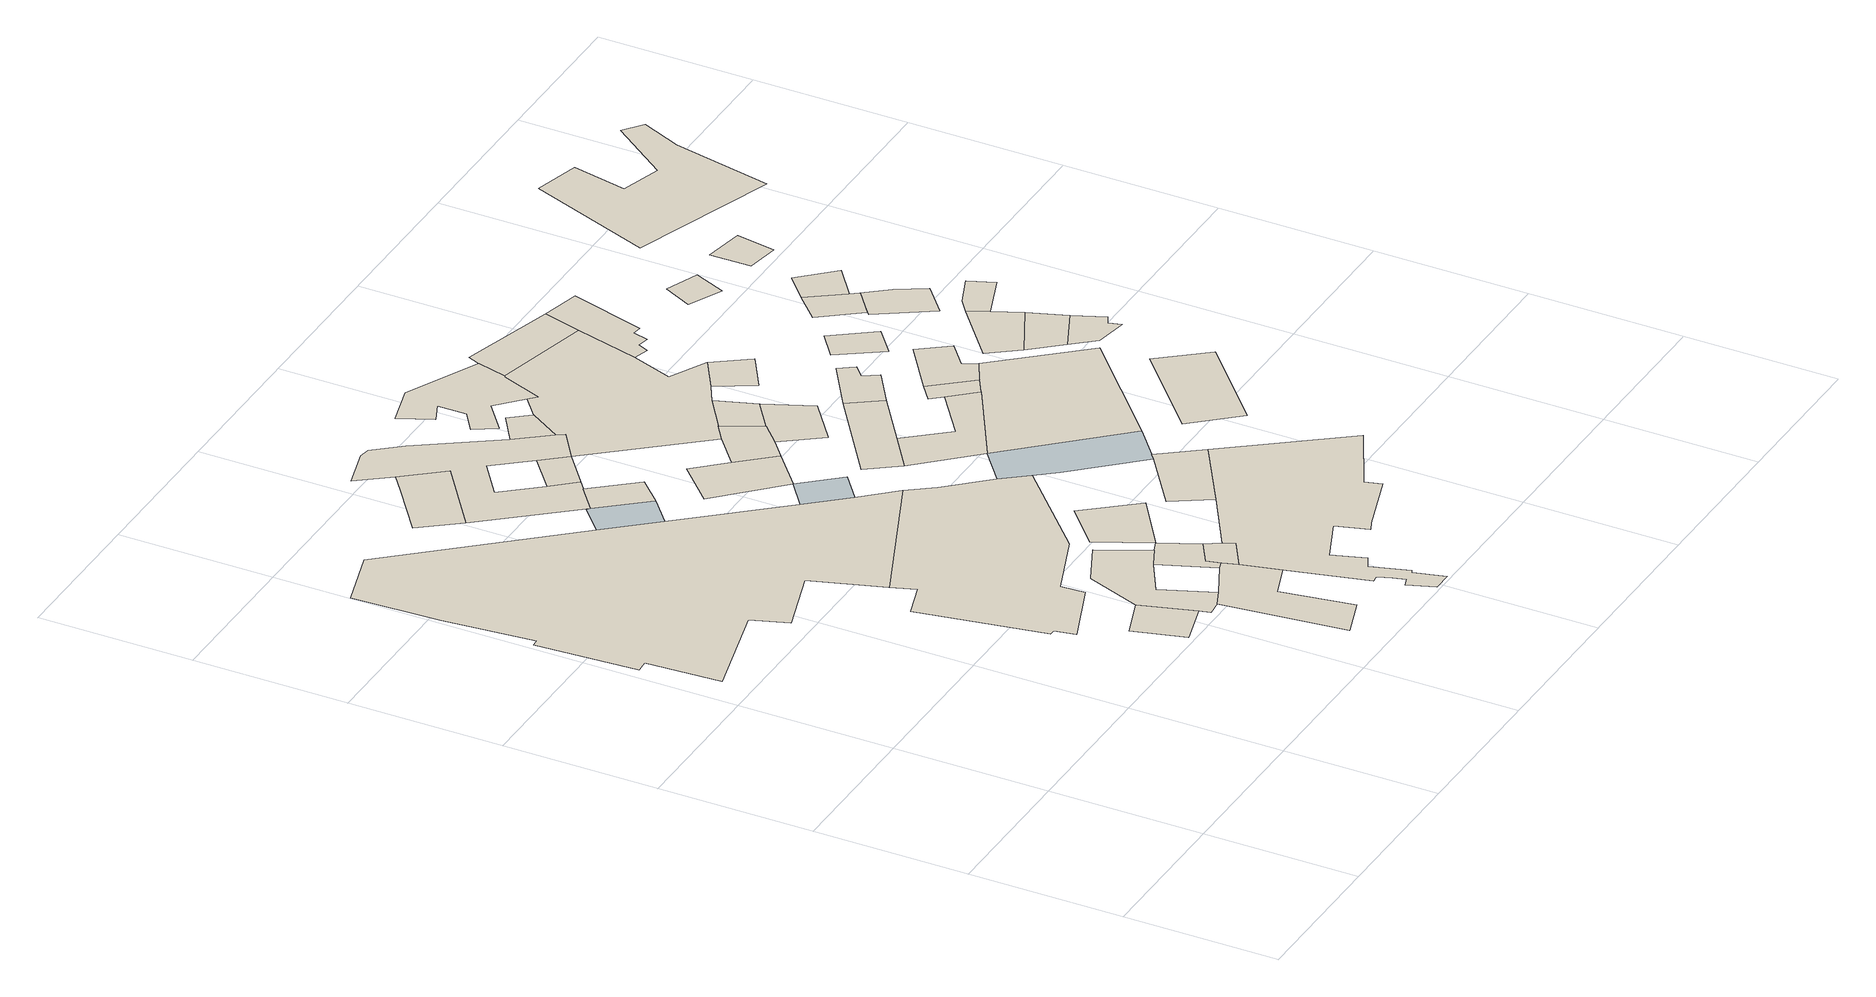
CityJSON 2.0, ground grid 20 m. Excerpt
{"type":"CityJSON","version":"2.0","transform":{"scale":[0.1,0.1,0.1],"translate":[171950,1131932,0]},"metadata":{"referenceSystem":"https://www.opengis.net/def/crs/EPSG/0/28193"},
"CityObjects":{
"building1":{"type":"Building","attributes":{"time":{"estimatedStart":{"year":1841},"estimatedEnd":{"year":1938}},"material":{"value":"dressed stone","sources":[{"name":"Amiran Atlas, sheet 11, map 4.2","type":"Secondary cartographic source"}],"paradata":{"author":"Beatrice Vaienti","date":"29-05-2023","version":0}},"numberOfFloors":{"value":"1","sources":[{"name":"Amiran Atlas, sheet 12, map 4.3","type":"Secondary cartographic source"}],"paradata":{"type":"user","author":"Beatrice Vaienti","date":"29-05-2023","comments":"In the atlas the value is \"1-3\", we have chosen a random value between 1 and 3 assigning a higher probability to 1 and 2 floors, respectively p=[0.35,0.35,0.3] for 1, 2, 3 floors","version":0}},"roof":{"type":{"value":"flat","paradata":{"type":"user","author":"Beatrice Vaienti","date":"29-05-2023","version":0}}},"updatedGeometry":true},"geometry":[{"type":"MultiSurface","lod":"0","boundaries":[[[0,1,2,3]]]}]},
"building2":{"type":"Building","attributes":{"time":{"estimatedStart":{"year":1841},"estimatedEnd":{"year":1938}},"material":{"value":"dressed stone","sources":[{"name":"Amiran Atlas, sheet 11, map 4.2","type":"Secondary cartographic source"}],"paradata":{"author":"Beatrice Vaienti","date":"29-05-2023","version":0}},"numberOfFloors":{"value":"2","sources":[{"name":"Amiran Atlas, sheet 12, map 4.3","type":"Secondary cartographic source"}],"paradata":{"type":"user","author":"Beatrice Vaienti","date":"29-05-2023","comments":"In the atlas the value is \"1-3\", we have chosen a random value between 1 and 3 assigning a higher probability to 1 and 2 floors, respectively p=[0.35,0.35,0.3] for 1, 2, 3 floors","version":0}},"roof":{"type":{"value":"flat","paradata":{"type":"user","author":"Beatrice Vaienti","date":"29-05-2023","version":0}}},"updatedGeometry":true},"geometry":[{"type":"MultiSurface","lod":"0","boundaries":[[[4,5,6,7,8,9,10,11,12,13,14,15,16,17,18,19,20]]]}]},
"building3":{"type":"Building","attributes":{"time":{"estimatedStart":{"year":1841},"estimatedEnd":{"year":1938}},"material":{"value":"dressed stone","sources":[{"name":"Amiran Atlas, sheet 11, map 4.2","type":"Secondary cartographic source"}],"paradata":{"author":"Beatrice Vaienti","date":"29-05-2023","version":0}},"numberOfFloors":{"value":"1","sources":[{"name":"Amiran Atlas, sheet 12, map 4.3","type":"Secondary cartographic source"}],"paradata":{"type":"user","author":"Beatrice Vaienti","date":"29-05-2023","comments":"In the atlas the value is \"1-3\", we have chosen a random value between 1 and 3 assigning a higher probability to 1 and 2 floors, respectively p=[0.35,0.35,0.3] for 1, 2, 3 floors","version":0}},"roof":{"type":{"value":"flat","paradata":{"type":"user","author":"Beatrice Vaienti","date":"29-05-2023","version":0}}},"updatedGeometry":true},"geometry":[{"type":"MultiSurface","lod":"0","boundaries":[[[21,22,23,24,25,26,27,28,29]]]}]},
"building4":{"type":"Building","attributes":{"time":{"estimatedStart":{"year":1865},"estimatedEnd":{"year":1938}},"material":{"value":"dressed stone","sources":[{"name":"Amiran Atlas, sheet 11, map 4.2","type":"Secondary cartographic source"}],"paradata":{"author":"Beatrice Vaienti","date":"29-05-2023","version":0}},"numberOfFloors":{"value":"3","sources":[{"name":"Amiran Atlas, sheet 12, map 4.3","type":"Secondary cartographic source"}],"paradata":{"type":"user","author":"Beatrice Vaienti","date":"29-05-2023","comments":"In the atlas the value is \"1-3\", we have chosen a random value between 1 and 3 assigning a higher probability to 1 and 2 floors, respectively p=[0.35,0.35,0.3] for 1, 2, 3 floors","version":0}},"roof":{"type":{"value":"flat","paradata":{"type":"user","author":"Beatrice Vaienti","date":"29-05-2023","version":0}}},"updatedGeometry":true},"geometry":[{"type":"MultiSurface","lod":"0","boundaries":[[[1,0,30,26,25,31,32,33,34,35]]]}]},
"building5":{"type":"Building","attributes":{"time":{"estimatedStart":{"year":1841},"estimatedEnd":{"year":1938}},"material":{"value":"dressed stone","sources":[{"name":"Amiran Atlas, sheet 11, map 4.2","type":"Secondary cartographic source"}],"paradata":{"author":"Beatrice Vaienti","date":"29-05-2023","version":0}},"numberOfFloors":{"value":"3","sources":[{"name":"Amiran Atlas, sheet 12, map 4.3","type":"Secondary cartographic source"}],"paradata":{"type":"user","author":"Beatrice Vaienti","date":"29-05-2023","comments":"In the atlas the value is \"1-3\", we have chosen a random value between 1 and 3 assigning a higher probability to 1 and 2 floors, respectively p=[0.35,0.35,0.3] for 1, 2, 3 floors","version":0}},"roof":{"type":{"value":"flat","paradata":{"type":"user","author":"Beatrice Vaienti","date":"29-05-2023","version":0}}},"updatedGeometry":true},"geometry":[{"type":"MultiSurface","lod":"0","boundaries":[[[36,37,38,39,40]]]}]},
"object1":{"type":"GenericCityObject","attributes":{"time":{"estimatedStart":{"year":1841},"estimatedEnd":{"year":1938}},"material":{"value":"dressed stone","sources":[{"name":"Amiran Atlas, sheet 11, map 4.2","type":"Secondary cartographic source"}],"paradata":{"author":"Beatrice Vaienti","date":"29-05-2023","version":0}},"numberOfFloors":{"value":"2","sources":[{"name":"Amiran Atlas, sheet 12, map 4.3","type":"Secondary cartographic source"}],"paradata":{"type":"user","author":"Beatrice Vaienti","date":"29-05-2023","comments":"In the atlas the value is \"1-3\", we have chosen a random value between 1 and 3 assigning a higher probability to 1 and 2 floors, respectively p=[0.35,0.35,0.3] for 1, 2, 3 floors","version":0}},"roof":{"type":{"value":"flat","paradata":{"type":"user","author":"Beatrice Vaienti","date":"29-05-2023","version":0}}},"updatedGeometry":true},"geometry":[{"type":"MultiSurface","lod":"0","boundaries":[[[19,18,41,42,43]]]}]},
"building6":{"type":"Building","attributes":{"time":{"estimatedStart":{"year":1841},"estimatedEnd":{"year":1938}},"material":{"value":"dressed stone","sources":[{"name":"Amiran Atlas, sheet 11, map 4.2","type":"Secondary cartographic source"}],"paradata":{"author":"Beatrice Vaienti","date":"29-05-2023","version":0}},"numberOfFloors":{"value":"2","sources":[{"name":"Amiran Atlas, sheet 12, map 4.3","type":"Secondary cartographic source"}],"paradata":{"type":"user","author":"Beatrice Vaienti","date":"29-05-2023","comments":"In the atlas the value is \"1-3\", we have chosen a random value between 1 and 3 assigning a higher probability to 1 and 2 floors, respectively p=[0.35,0.35,0.3] for 1, 2, 3 floors","version":0}},"roof":{"type":{"paradata":{"type":"user","date":"05-06-2023","comments":"Random Forest Classifier","version":0}}},"updatedGeometry":true},"geometry":[{"type":"MultiSurface","lod":"0","boundaries":[[[44,45,46,47,48,49,50,51,52,53,15,14,54]]]}]},
"building7":{"type":"Building","attributes":{"time":{"estimatedStart":{"year":1865},"estimatedEnd":{"year":1938}},"material":{"value":"dressed stone","sources":[{"name":"Amiran Atlas, sheet 11, map 4.2","type":"Secondary cartographic source"}],"paradata":{"author":"Beatrice Vaienti","date":"29-05-2023","version":0}},"numberOfFloors":{"value":"3","sources":[{"name":"Amiran Atlas, sheet 12, map 4.3","type":"Secondary cartographic source"}],"paradata":{"type":"user","author":"Beatrice Vaienti","date":"29-05-2023","comments":"In the atlas the value is \"1-3\", we have chosen a random value between 1 and 3 assigning a higher probability to 1 and 2 floors, respectively p=[0.35,0.35,0.3] for 1, 2, 3 floors","version":0}},"roof":{"type":{"value":"flat","paradata":{"type":"user","author":"Beatrice Vaienti","date":"29-05-2023","version":0}}},"updatedGeometry":true},"geometry":[{"type":"MultiSurface","lod":"0","boundaries":[[[33,32,24,23,55,56,57]]]}]},
"building8":{"type":"Building","attributes":{"time":{"estimatedStart":{"year":1841},"estimatedEnd":{"year":1938}},"material":{"value":"dressed stone","sources":[{"name":"Amiran Atlas, sheet 11, map 4.2","type":"Secondary cartographic source"}],"paradata":{"author":"Beatrice Vaienti","date":"29-05-2023","version":0}},"numberOfFloors":{"value":"1","sources":[{"name":"Amiran Atlas, sheet 12, map 4.3","type":"Secondary cartographic source"}],"paradata":{"type":"user","author":"Beatrice Vaienti","date":"29-05-2023","comments":"In the atlas the value is \"1-3\", we have chosen a random value between 1 and 3 assigning a higher probability to 1 and 2 floors, respectively p=[0.35,0.35,0.3] for 1, 2, 3 floors","version":0}},"roof":{"type":{"value":"flat","paradata":{"type":"user","author":"Beatrice Vaienti","date":"29-05-2023","version":0}}},"updatedGeometry":true},"geometry":[{"type":"MultiSurface","lod":"0","boundaries":[[[58,59,42,41]]]}]},
"building9":{"type":"Building","attributes":{"time":{"estimatedStart":{"year":1865},"estimatedEnd":{"year":1938}},"material":{"value":"dressed stone","sources":[{"name":"Amiran Atlas, sheet 11, map 4.2","type":"Secondary cartographic source"}],"paradata":{"author":"Beatrice Vaienti","date":"29-05-2023","version":0}},"numberOfFloors":{"value":"1","sources":[{"name":"Amiran Atlas, sheet 12, map 4.3","type":"Secondary cartographic source"}],"paradata":{"type":"user","author":"Beatrice Vaienti","date":"29-05-2023","comments":"In the atlas the value is \"1-3\", we have chosen a random value between 1 and 3 assigning a higher probability to 1 and 2 floors, respectively p=[0.35,0.35,0.3] for 1, 2, 3 floors","version":0}},"roof":{"type":{"value":"flat","paradata":{"type":"user","author":"Beatrice Vaienti","date":"29-05-2023","version":0}}},"updatedGeometry":true},"geometry":[{"type":"MultiSurface","lod":"0","boundaries":[[[55,23,22,60,61,56]]]}]},
"building10":{"type":"Building","attributes":{"time":{"estimatedStart":{"year":1841},"estimatedEnd":{"year":1938}},"material":{"value":"dressed stone","sources":[{"name":"Amiran Atlas, sheet 11, map 4.2","type":"Secondary cartographic source"}],"paradata":{"author":"Beatrice Vaienti","date":"29-05-2023","version":0}},"numberOfFloors":{"value":"1","sources":[{"name":"Amiran Atlas, sheet 12, map 4.3","type":"Secondary cartographic source"}],"paradata":{"type":"user","author":"Beatrice Vaienti","date":"29-05-2023","comments":"In the atlas the value is \"1-3\", we have chosen a random value between 1 and 3 assigning a higher probability to 1 and 2 floors, respectively p=[0.35,0.35,0.3] for 1, 2, 3 floors","version":0}},"roof":{"type":{"value":"flat","paradata":{"type":"user","author":"Beatrice Vaienti","date":"29-05-2023","version":0}}},"updatedGeometry":true},"geometry":[{"type":"MultiSurface","lod":"0","boundaries":[[[62,63,64,65,66,67,68,69,70,37,36,40,42,71,72,73,74]]]}]},
"building11":{"type":"Building","attributes":{"time":{"estimatedStart":{"year":1841},"estimatedEnd":{"year":1938}},"material":{"value":"dressed stone","sources":[{"name":"Amiran Atlas, sheet 11, map 4.2","type":"Secondary cartographic source"}],"paradata":{"author":"Beatrice Vaienti","date":"29-05-2023","version":0}},"numberOfFloors":{"value":"1","sources":[{"name":"Amiran Atlas, sheet 12, map 4.3","type":"Secondary cartographic source"}],"paradata":{"type":"user","author":"Beatrice Vaienti","date":"29-05-2023","comments":"In the atlas the value is \"1-3\", we have chosen a random value between 1 and 3 assigning a higher probability to 1 and 2 floors, respectively p=[0.35,0.35,0.3] for 1, 2, 3 floors","version":0}},"roof":{"type":{"value":"flat","paradata":{"type":"user","author":"Beatrice Vaienti","date":"29-05-2023","version":0}}},"updatedGeometry":true},"geometry":[{"type":"MultiSurface","lod":"0","boundaries":[[[72,71,63,62]]]}]},
"building12":{"type":"Building","attributes":{"time":{"estimatedStart":{"year":1865},"estimatedEnd":{"year":1938}},"material":{"value":"dressed stone","sources":[{"name":"Amiran Atlas, sheet 11, map 4.2","type":"Secondary cartographic source"}],"paradata":{"author":"Beatrice Vaienti","date":"29-05-2023","version":0}},"numberOfFloors":{"value":"3","sources":[{"name":"Amiran Atlas, sheet 12, map 4.3","type":"Secondary cartographic source"}],"paradata":{"type":"user","author":"Beatrice Vaienti","date":"29-05-2023","comments":"In the atlas the value is \"1-3\", we have chosen a random value between 1 and 3 assigning a higher probability to 1 and 2 floors, respectively p=[0.35,0.35,0.3] for 1, 2, 3 floors","version":0}},"roof":{"type":{"value":"domed","paradata":{"type":"user","author":"Beatrice Vaienti","date":"29-05-2023","version":0}}},"updatedGeometry":true},"geometry":[{"type":"MultiSurface","lod":"0","boundaries":[[[75,57,76,77]]]}]},
"object2":{"type":"GenericCityObject","attributes":{"time":{"estimatedStart":{"year":1841},"estimatedEnd":{"year":1938}},"material":{"value":"dressed stone","sources":[{"name":"Amiran Atlas, sheet 11, map 4.2","type":"Secondary cartographic source"}],"paradata":{"author":"Beatrice Vaienti","date":"29-05-2023","version":0}},"numberOfFloors":{"value":"2","sources":[{"name":"Amiran Atlas, sheet 12, map 4.3","type":"Secondary cartographic source"}],"paradata":{"type":"user","author":"Beatrice Vaienti","date":"29-05-2023","comments":"In the atlas the value is \"1-3\", we have chosen a random value between 1 and 3 assigning a higher probability to 1 and 2 floors, respectively p=[0.35,0.35,0.3] for 1, 2, 3 floors","version":0}},"roof":{"type":{"value":"hip","paradata":{"type":"user","author":"Beatrice Vaienti","date":"29-05-2023","comments":"In the Atlas the value is reported is 'gabled (tiles)', however it is not clear whether it refers to a hip or a gable roof. Therefore we assigned a random value between the two.","version":0}}},"updatedGeometry":true},"geometry":[{"type":"MultiSurface","lod":"0","boundaries":[[[16,78,79,17]]]}]},
"building13":{"type":"Building","attributes":{"time":{"estimatedStart":{"year":1841},"estimatedEnd":{"year":1938}},"material":{"value":"dressed stone","sources":[{"name":"Amiran Atlas, sheet 11, map 4.2","type":"Secondary cartographic source"}],"paradata":{"author":"Beatrice Vaienti","date":"29-05-2023","version":0}},"numberOfFloors":{"value":"1","sources":[{"name":"Amiran Atlas, sheet 12, map 4.3","type":"Secondary cartographic source"}],"paradata":{"type":"user","author":"Beatrice Vaienti","date":"29-05-2023","comments":"In the atlas the value is \"1-3\", we have chosen a random value between 1 and 3 assigning a higher probability to 1 and 2 floors, respectively p=[0.35,0.35,0.3] for 1, 2, 3 floors","version":0}},"roof":{"type":{"value":"flat","paradata":{"type":"user","author":"Beatrice Vaienti","date":"29-05-2023","version":0}}},"updatedGeometry":true},"geometry":[{"type":"MultiSurface","lod":"0","boundaries":[[[80,81,82,83,79]]]}]},
"building14":{"type":"Building","attributes":{"time":{"estimatedStart":{"year":1841},"estimatedEnd":{"year":1938}},"material":{"value":"dressed stone","sources":[{"name":"Amiran Atlas, sheet 11, map 4.2","type":"Secondary cartographic source"}],"paradata":{"author":"Beatrice Vaienti","date":"29-05-2023","version":0}},"numberOfFloors":{"value":"1","sources":[{"name":"Amiran Atlas, sheet 12, map 4.3","type":"Secondary cartographic source"}],"paradata":{"type":"user","author":"Beatrice Vaienti","date":"29-05-2023","comments":"In the atlas the value is \"1-3\", we have chosen a random value between 1 and 3 assigning a higher probability to 1 and 2 floors, respectively p=[0.35,0.35,0.3] for 1, 2, 3 floors","version":0}},"roof":{"type":{"value":"flat","paradata":{"type":"user","author":"Beatrice Vaienti","date":"29-05-2023","version":0}}},"updatedGeometry":true},"geometry":[{"type":"MultiSurface","lod":"0","boundaries":[[[66,65,84,85]]]}]},
"building15":{"type":"Building","attributes":{"time":{"estimatedStart":{"year":1865},"estimatedEnd":{"year":1938}},"material":{"value":"dressed stone","sources":[{"name":"Amiran Atlas, sheet 11, map 4.2","type":"Secondary cartographic source"}],"paradata":{"author":"Beatrice Vaienti","date":"29-05-2023","version":0}},"numberOfFloors":{"value":"2","sources":[{"name":"Amiran Atlas, sheet 12, map 4.3","type":"Secondary cartographic source"}],"paradata":{"type":"user","author":"Beatrice Vaienti","date":"29-05-2023","comments":"In the atlas the value is \"1-3\", we have chosen a random value between 1 and 3 assigning a higher probability to 1 and 2 floors, respectively p=[0.35,0.35,0.3] for 1, 2, 3 floors","version":0}},"roof":{"type":{"value":"domed","paradata":{"type":"user","author":"Beatrice Vaienti","date":"29-05-2023","version":0}}},"updatedGeometry":true},"geometry":[{"type":"MultiSurface","lod":"0","boundaries":[[[86,87,88,89,90,91,92,93,94,95,96,97,98,99,61,60,22,21,100,101,102,103,104,105]]]}]},
"building16":{"type":"Building","attributes":{"time":{"estimatedStart":{"year":1841},"estimatedEnd":{"year":1938}},"material":{"value":"dressed stone","sources":[{"name":"Amiran Atlas, sheet 11, map 4.2","type":"Secondary cartographic source"}],"paradata":{"author":"Beatrice Vaienti","date":"29-05-2023","version":0}},"numberOfFloors":{"value":"2","sources":[{"name":"Amiran Atlas, sheet 12, map 4.3","type":"Secondary cartographic source"}],"paradata":{"type":"user","author":"Beatrice Vaienti","date":"29-05-2023","comments":"In the atlas the value is \"1-3\", we have chosen a random value between 1 and 3 assigning a higher probability to 1 and 2 floors, respectively p=[0.35,0.35,0.3] for 1, 2, 3 floors","version":0}},"roof":{"type":{"value":"domed","paradata":{"type":"user","author":"Beatrice Vaienti","date":"29-05-2023","version":0}}},"updatedGeometry":true},"geometry":[{"type":"MultiSurface","lod":"0","boundaries":[[[106,107,81,80,108,109]]]}]},
"building17":{"type":"Building","attributes":{"time":{"estimatedStart":{"year":1865},"estimatedEnd":{"year":1938}},"material":{"value":"dressed stone","sources":[{"name":"Amiran Atlas, sheet 11, map 4.2","type":"Secondary cartographic source"}],"paradata":{"author":"Beatrice Vaienti","date":"29-05-2023","version":0}},"numberOfFloors":{"value":"1","sources":[{"name":"Amiran Atlas, sheet 12, map 4.3","type":"Secondary cartographic source"}],"paradata":{"type":"user","author":"Beatrice Vaienti","date":"29-05-2023","comments":"In the atlas the value is \"1-3\", we have chosen a random value between 1 and 3 assigning a higher probability to 1 and 2 floors, respectively p=[0.35,0.35,0.3] for 1, 2, 3 floors","version":0}},"roof":{"type":{"value":"domed","paradata":{"type":"user","author":"Beatrice Vaienti","date":"29-05-2023","version":0}}},"updatedGeometry":true},"geometry":[{"type":"MultiSurface","lod":"0","boundaries":[[[99,98,110,111,112]]]}]},
"building18":{"type":"Building","attributes":{"time":{"estimatedStart":{"year":1841},"estimatedEnd":{"year":1938}},"material":{"value":"dressed stone","sources":[{"name":"Amiran Atlas, sheet 11, map 4.2","type":"Secondary cartographic source"}],"paradata":{"author":"Beatrice Vaienti","date":"29-05-2023","version":0}},"numberOfFloors":{"value":"2","sources":[{"name":"Amiran Atlas, sheet 12, map 4.3","type":"Secondary cartographic source"}],"paradata":{"type":"user","author":"Beatrice Vaienti","date":"29-05-2023","comments":"In the atlas the value is \"1-3\", we have chosen a random value between 1 and 3 assigning a higher probability to 1 and 2 floors, respectively p=[0.35,0.35,0.3] for 1, 2, 3 floors","version":0}},"roof":{"type":{"value":"flat","paradata":{"type":"user","author":"Beatrice Vaienti","date":"29-05-2023","version":0}}},"updatedGeometry":true},"geometry":[{"type":"MultiSurface","lod":"0","boundaries":[[[113,114,115,116,117,118,119,120,121,122,123,124,125]]]}]},
"object3":{"type":"GenericCityObject","attributes":{"time":{"estimatedStart":{"year":1865},"estimatedEnd":{"year":1938}},"material":{"value":"dressed stone","sources":[{"name":"Amiran Atlas, sheet 11, map 4.2","type":"Secondary cartographic source"}],"paradata":{"author":"Beatrice Vaienti","date":"29-05-2023","version":0}},"numberOfFloors":{"value":"3","sources":[{"name":"Amiran Atlas, sheet 12, map 4.3","type":"Secondary cartographic source"}],"paradata":{"type":"user","author":"Beatrice Vaienti","date":"29-05-2023","comments":"In the atlas the value is \"1-3\", we have chosen a random value between 1 and 3 assigning a higher probability to 1 and 2 floors, respectively p=[0.35,0.35,0.3] for 1, 2, 3 floors","version":0}},"roof":{"type":{"value":"gable","paradata":{"type":"user","author":"Beatrice Vaienti","date":"29-05-2023","comments":"In the Atlas the value is reported is 'gabled (tiles)', however it is not clear whether it refers to a hip or a gable roof. Therefore we assigned a random value between the two.","version":0}}},"updatedGeometry":true},"geometry":[{"type":"MultiSurface","lod":"0","boundaries":[[[111,110,126,127,52,51,128]]]}]},
"building19":{"type":"Building","attributes":{"time":{"estimatedStart":{"year":1841},"estimatedEnd":{"year":1938}},"material":{"value":"dressed stone","sources":[{"name":"Amiran Atlas, sheet 11, map 4.2","type":"Secondary cartographic source"}],"paradata":{"author":"Beatrice Vaienti","date":"29-05-2023","version":0}},"numberOfFloors":{"value":"1","sources":[{"name":"Amiran Atlas, sheet 12, map 4.3","type":"Secondary cartographic source"}],"paradata":{"type":"user","author":"Beatrice Vaienti","date":"29-05-2023","comments":"In the atlas the value is \"1-3\", we have chosen a random value between 1 and 3 assigning a higher probability to 1 and 2 floors, respectively p=[0.35,0.35,0.3] for 1, 2, 3 floors","version":0}},"roof":{"type":{"value":"flat","paradata":{"type":"user","author":"Beatrice Vaienti","date":"29-05-2023","version":0}}},"updatedGeometry":true},"geometry":[{"type":"MultiSurface","lod":"0","boundaries":[[[129,130,131,132,133]]]}]},
"building20":{"type":"Building","attributes":{"time":{"estimatedStart":{"year":1841},"estimatedEnd":{"year":1938}},"material":{"value":"dressed stone","sources":[{"name":"Amiran Atlas, sheet 11, map 4.2","type":"Secondary cartographic source"}],"paradata":{"author":"Beatrice Vaienti","date":"29-05-2023","version":0}},"numberOfFloors":{"value":"2","sources":[{"name":"Amiran Atlas, sheet 12, map 4.3","type":"Secondary cartographic source"}],"paradata":{"type":"user","author":"Beatrice Vaienti","date":"29-05-2023","comments":"In the atlas the value is \"1-3\", we have chosen a random value between 1 and 3 assigning a higher probability to 1 and 2 floors, respectively p=[0.35,0.35,0.3] for 1, 2, 3 floors","version":0}},"roof":{"type":{"value":"domed","paradata":{"type":"user","author":"Beatrice Vaienti","date":"29-05-2023","version":0}}},"updatedGeometry":true},"geometry":[{"type":"MultiSurface","lod":"0","boundaries":[[[134,135,109,108,136]]]}]},
"building21":{"type":"Building","attributes":{"time":{"estimatedStart":{"year":1841},"estimatedEnd":{"year":1938}},"material":{"value":"dressed stone","sources":[{"name":"Amiran Atlas, sheet 11, map 4.2","type":"Secondary cartographic source"}],"paradata":{"author":"Beatrice Vaienti","date":"29-05-2023","version":0}},"numberOfFloors":{"value":"1","sources":[{"name":"Amiran Atlas, sheet 12, map 4.3","type":"Secondary cartographic source"}],"paradata":{"type":"user","author":"Beatrice Vaienti","date":"29-05-2023","comments":"In the atlas the value is \"1-3\", we have chosen a random value between 1 and 3 assigning a higher probability to 1 and 2 floors, respectively p=[0.35,0.35,0.3] for 1, 2, 3 floors","version":0}},"roof":{"type":{"value":"flat","paradata":{"type":"user","author":"Beatrice Vaienti","date":"29-05-2023","version":0}}},"updatedGeometry":true},"geometry":[{"type":"MultiSurface","lod":"0","boundaries":[[[116,115,84,65,64,63,107,137,138,139,140,141,142,118,117]]]}]},
"building22":{"type":"Building","attributes":{"time":{"estimatedStart":{"year":1841},"estimatedEnd":{"year":1938}},"material":{"value":"dressed stone","sources":[{"name":"Amiran Atlas, sheet 11, map 4.2","type":"Secondary cartographic source"}],"paradata":{"author":"Beatrice Vaienti","date":"29-05-2023","version":0}},"numberOfFloors":{"value":"1","sources":[{"name":"Amiran Atlas, sheet 12, map 4.3","type":"Secondary cartographic source"}],"paradata":{"type":"user","author":"Beatrice Vaienti","date":"29-05-2023","comments":"In the atlas the value is \"1-3\", we have chosen a random value between 1 and 3 assigning a higher probability to 1 and 2 floors, respectively p=[0.35,0.35,0.3] for 1, 2, 3 floors","version":0}},"roof":{"type":{"value":"domed","paradata":{"type":"user","author":"Beatrice Vaienti","date":"29-05-2023","version":0}}},"updatedGeometry":true},"geometry":[{"type":"MultiSurface","lod":"0","boundaries":[[[137,106,109,135]]]}]},
"building23":{"type":"Building","attributes":{"time":{"estimatedStart":{"year":1841},"estimatedEnd":{"year":1938}},"material":{"value":"dressed stone","sources":[{"name":"Amiran Atlas, sheet 11, map 4.2","type":"Secondary cartographic source"}],"paradata":{"author":"Beatrice Vaienti","date":"29-05-2023","version":0}},"numberOfFloors":{"value":"3","sources":[{"name":"Amiran Atlas, sheet 12, map 4.3","type":"Secondary cartographic source"}],"paradata":{"type":"user","author":"Beatrice Vaienti","date":"29-05-2023","comments":"In the atlas the value is \"1-3\", we have chosen a random value between 1 and 3 assigning a higher probability to 1 and 2 floors, respectively p=[0.35,0.35,0.3] for 1, 2, 3 floors","version":0}},"roof":{"type":{"value":"flat","paradata":{"type":"user","author":"Beatrice Vaienti","date":"29-05-2023","version":0}}},"updatedGeometry":true},"geometry":[{"type":"MultiSurface","lod":"0","boundaries":[[[143,129,133,127,144,145]]]}]},
"building24":{"type":"Building","attributes":{"time":{"estimatedStart":{"year":1841},"estimatedEnd":{"year":1938}},"material":{"value":"dressed stone","sources":[{"name":"Amiran Atlas, sheet 11, map 4.2","type":"Secondary cartographic source"}],"paradata":{"author":"Beatrice Vaienti","date":"29-05-2023","version":0}},"numberOfFloors":{"value":"2","sources":[{"name":"Amiran Atlas, sheet 12, map 4.3","type":"Secondary cartographic source"}],"paradata":{"type":"user","author":"Beatrice Vaienti","date":"29-05-2023","comments":"In the atlas the value is \"1-3\", we have chosen a random value between 1 and 3 assigning a higher probability to 1 and 2 floors, respectively p=[0.35,0.35,0.3] for 1, 2, 3 floors","version":0}},"roof":{"type":{"value":"flat","paradata":{"type":"user","author":"Beatrice Vaienti","date":"29-05-2023","version":0}}},"updatedGeometry":true},"geometry":[{"type":"MultiSurface","lod":"0","boundaries":[[[131,130,146,147,148,149]]]}]},
"building25":{"type":"Building","attributes":{"time":{"estimatedStart":{"year":1841},"estimatedEnd":{"year":1938}},"material":{"value":"dressed stone","sources":[{"name":"Amiran Atlas, sheet 11, map 4.2","type":"Secondary cartographic source"}],"paradata":{"author":"Beatrice Vaienti","date":"29-05-2023","version":0}},"numberOfFloors":{"value":"2","sources":[{"name":"Amiran Atlas, sheet 12, map 4.3","type":"Secondary cartographic source"}],"paradata":{"type":"user","author":"Beatrice Vaienti","date":"29-05-2023","comments":"In the atlas the value is \"1-3\", we have chosen a random value between 1 and 3 assigning a higher probability to 1 and 2 floors, respectively p=[0.35,0.35,0.3] for 1, 2, 3 floors","version":0}},"roof":{"type":{"value":"flat","paradata":{"type":"user","author":"Beatrice Vaienti","date":"29-05-2023","version":0}}},"updatedGeometry":true},"geometry":[{"type":"MultiSurface","lod":"0","boundaries":[[[150,139,138,151]]]}]},
"building26":{"type":"Building","attributes":{"time":{"estimatedStart":{"year":1865},"estimatedEnd":{"year":1938}},"material":{"value":"dressed stone","sources":[{"name":"Amiran Atlas, sheet 11, map 4.2","type":"Secondary cartographic source"}],"paradata":{"author":"Beatrice Vaienti","date":"29-05-2023","version":0}},"numberOfFloors":{"value":"1","sources":[{"name":"Amiran Atlas, sheet 12, map 4.3","type":"Secondary cartographic source"}],"paradata":{"type":"user","author":"Beatrice Vaienti","date":"29-05-2023","comments":"In the atlas the value is \"1-3\", we have chosen a random value between 1 and 3 assigning a higher probability to 1 and 2 floors, respectively p=[0.35,0.35,0.3] for 1, 2, 3 floors","version":0}},"roof":{"type":{"value":"domed","paradata":{"type":"user","author":"Beatrice Vaienti","date":"29-05-2023","version":0}}},"updatedGeometry":true},"geometry":[{"type":"MultiSurface","lod":"0","boundaries":[[[126,152,153,154,144,127]]]}]},
"building27":{"type":"Building","attributes":{"time":{"estimatedStart":{"year":1841},"estimatedEnd":{"year":1938}},"material":{"value":"dressed stone","sources":[{"name":"Amiran Atlas, sheet 11, map 4.2","type":"Secondary cartographic source"}],"paradata":{"author":"Beatrice Vaienti","date":"29-05-2023","version":0}},"numberOfFloors":{"value":"3","sources":[{"name":"Amiran Atlas, sheet 12, map 4.3","type":"Secondary cartographic source"}],"paradata":{"type":"user","author":"Beatrice Vaienti","date":"29-05-2023","comments":"In the atlas the value is \"1-3\", we have chosen a random value between 1 and 3 assigning a higher probability to 1 and 2 floors, respectively p=[0.35,0.35,0.3] for 1, 2, 3 floors","version":0}},"roof":{"type":{"value":"flat","paradata":{"type":"user","author":"Beatrice Vaienti","date":"29-05-2023","version":0}}},"updatedGeometry":true},"geometry":[{"type":"MultiSurface","lod":"0","boundaries":[[[145,144,154,155,156]]]}]},
"building28":{"type":"Building","attributes":{"time":{"estimatedStart":{"year":1841},"estimatedEnd":{"year":1938}},"material":{"value":"dressed stone","sources":[{"name":"Amiran Atlas, sheet 11, map 4.2","type":"Secondary cartographic source"}],"paradata":{"author":"Beatrice Vaienti","date":"29-05-2023","version":0}},"numberOfFloors":{"value":"1","sources":[{"name":"Amiran Atlas, sheet 12, map 4.3","type":"Secondary cartographic source"}],"paradata":{"type":"user","author":"Beatrice Vaienti","date":"29-05-2023","comments":"In the atlas the value is \"1-3\", we have chosen a random value between 1 and 3 assigning a higher probability to 1 and 2 floors, respectively p=[0.35,0.35,0.3] for 1, 2, 3 floors","version":0}},"roof":{"type":{"value":"flat","paradata":{"type":"user","author":"Beatrice Vaienti","date":"29-05-2023","version":0}}},"updatedGeometry":true},"geometry":[{"type":"MultiSurface","lod":"0","boundaries":[[[142,157,158,119,118]]]}]},
"building29":{"type":"Building","attributes":{"time":{"estimatedStart":{"year":1841},"estimatedEnd":{"year":1938}},"material":{"value":"dressed stone","sources":[{"name":"Amiran Atlas, sheet 11, map 4.2","type":"Secondary cartographic source"}],"paradata":{"author":"Beatrice Vaienti","date":"29-05-2023","version":0}},"numberOfFloors":{"value":"1","sources":[{"name":"Amiran Atlas, sheet 12, map 4.3","type":"Secondary cartographic source"}],"paradata":{"type":"user","author":"Beatrice Vaienti","date":"29-05-2023","comments":"In the atlas the value is \"1-3\", we have chosen a random value between 1 and 3 assigning a higher probability to 1 and 2 floors, respectively p=[0.35,0.35,0.3] for 1, 2, 3 floors","version":0}},"roof":{"type":{"value":"flat","paradata":{"type":"user","author":"Beatrice Vaienti","date":"29-05-2023","version":0}}},"updatedGeometry":true},"geometry":[{"type":"MultiSurface","lod":"0","boundaries":[[[159,160,161,155,154,153]]]}]},
"building30":{"type":"Building","attributes":{"time":{"estimatedStart":{"year":1865},"estimatedEnd":{"year":1938}},"material":{"value":"dressed stone","sources":[{"name":"Amiran Atlas, sheet 11, map 4.2","type":"Secondary cartographic source"}],"paradata":{"author":"Beatrice Vaienti","date":"29-05-2023","version":0}},"numberOfFloors":{"value":"1","sources":[{"name":"Amiran Atlas, sheet 12, map 4.3","type":"Secondary cartographic source"}],"paradata":{"type":"user","author":"Beatrice Vaienti","date":"29-05-2023","comments":"In the atlas the value is \"1-3\", we have chosen a random value between 1 and 3 assigning a higher probability to 1 and 2 floors, respectively p=[0.35,0.35,0.3] for 1, 2, 3 floors","version":0}},"roof":{"type":{"value":"hip","paradata":{"type":"user","author":"Beatrice Vaienti","date":"29-05-2023","comments":"In the Atlas the value is reported is 'gabled (tiles)', however it is not clear whether it refers to a hip or a gable roof. Therefore we assigned a random value between the two.","version":0}}},"updatedGeometry":true},"geometry":[{"type":"MultiSurface","lod":"0","boundaries":[[[162,163,164,165]]]}]},
"building31":{"type":"Building","attributes":{"time":{"estimatedStart":{"year":1841},"estimatedEnd":{"year":1938}},"material":{"value":"dressed stone","sources":[{"name":"Amiran Atlas, sheet 11, map 4.2","type":"Secondary cartographic source"}],"paradata":{"author":"Beatrice Vaienti","date":"29-05-2023","version":0}},"numberOfFloors":{"value":"2","sources":[{"name":"Amiran Atlas, sheet 12, map 4.3","type":"Secondary cartographic source"}],"paradata":{"type":"user","author":"Beatrice Vaienti","date":"29-05-2023","comments":"In the atlas the value is \"1-3\", we have chosen a random value between 1 and 3 assigning a higher probability to 1 and 2 floors, respectively p=[0.35,0.35,0.3] for 1, 2, 3 floors","version":0}},"roof":{"type":{"value":"flat","paradata":{"type":"user","author":"Beatrice Vaienti","date":"29-05-2023","version":0}}},"updatedGeometry":true},"geometry":[{"type":"MultiSurface","lod":"0","boundaries":[[[142,141,166,167,168,169,170,171,157]]]}]},
"building32":{"type":"Building","attributes":{"time":{"estimatedStart":{"year":1841},"estimatedEnd":{"year":1938}},"material":{"value":"dressed stone","sources":[{"name":"Amiran Atlas, sheet 11, map 4.2","type":"Secondary cartographic source"}],"paradata":{"author":"Beatrice Vaienti","date":"29-05-2023","version":0}},"numberOfFloors":{"value":"2","sources":[{"name":"Amiran Atlas, sheet 12, map 4.3","type":"Secondary cartographic source"}],"paradata":{"type":"user","author":"Beatrice Vaienti","date":"29-05-2023","comments":"In the atlas the value is \"1-3\", we have chosen a random value between 1 and 3 assigning a higher probability to 1 and 2 floors, respectively p=[0.35,0.35,0.3] for 1, 2, 3 floors","version":0}},"roof":{"type":{"value":"flat","paradata":{"type":"user","author":"Beatrice Vaienti","date":"29-05-2023","version":0}}},"updatedGeometry":true},"geometry":[{"type":"MultiSurface","lod":"0","boundaries":[[[172,173,174,175]]]}]},
"building33":{"type":"Building","attributes":{"time":{"estimatedStart":{"year":1865},"estimatedEnd":{"year":1938}},"material":{"value":"dressed stone","sources":[{"name":"Amiran Atlas, sheet 11, map 4.2","type":"Secondary cartographic source"}],"paradata":{"author":"Beatrice Vaienti","date":"29-05-2023","version":0}},"numberOfFloors":{"value":"1","sources":[{"name":"Amiran Atlas, sheet 12, map 4.3","type":"Secondary cartographic source"}],"paradata":{"type":"user","author":"Beatrice Vaienti","date":"29-05-2023","comments":"In the atlas the value is \"1-3\", we have chosen a random value between 1 and 3 assigning a higher probability to 1 and 2 floors, respectively p=[0.35,0.35,0.3] for 1, 2, 3 floors","version":0}},"roof":{"type":{"value":"flat","paradata":{"type":"user","author":"Beatrice Vaienti","date":"29-05-2023","version":0}}},"updatedGeometry":true},"geometry":[{"type":"MultiSurface","lod":"0","boundaries":[[[176,177,178,179,180]]]}]},
"building34":{"type":"Building","attributes":{"time":{"estimatedStart":{"year":1865},"estimatedEnd":{"year":1938}},"material":{"value":"dressed stone","sources":[{"name":"Amiran Atlas, sheet 11, map 4.2","type":"Secondary cartographic source"}],"paradata":{"author":"Beatrice Vaienti","date":"29-05-2023","version":0}},"numberOfFloors":{"value":"1","sources":[{"name":"Amiran Atlas, sheet 12, map 4.3","type":"Secondary cartographic source"}],"paradata":{"type":"user","author":"Beatrice Vaienti","date":"29-05-2023","comments":"In the atlas the value is \"1-3\", we have chosen a random value between 1 and 3 assigning a higher probability to 1 and 2 floors, respectively p=[0.35,0.35,0.3] for 1, 2, 3 floors","version":0}},"roof":{"type":{"value":"flat","paradata":{"type":"user","author":"Beatrice Vaienti","date":"29-05-2023","version":0}}},"updatedGeometry":true},"geometry":[{"type":"MultiSurface","lod":"0","boundaries":[[[177,176,181,182]]]}]},
"building35":{"type":"Building","attributes":{"time":{"estimatedStart":{"year":1865},"estimatedEnd":{"year":1938}},"material":{"value":"dressed stone","sources":[{"name":"Amiran Atlas, sheet 11, map 4.2","type":"Secondary cartographic source"}],"paradata":{"author":"Beatrice Vaienti","date":"29-05-2023","version":0}},"numberOfFloors":{"value":"2","sources":[{"name":"Amiran Atlas, sheet 12, map 4.3","type":"Secondary cartographic source"}],"paradata":{"type":"user","author":"Beatrice Vaienti","date":"29-05-2023","comments":"In the atlas the value is \"1-3\", we have chosen a random value between 1 and 3 assigning a higher probability to 1 and 2 floors, respectively p=[0.35,0.35,0.3] for 1, 2, 3 floors","version":0}},"roof":{"type":{"value":"flat","paradata":{"type":"user","author":"Beatrice Vaienti","date":"29-05-2023","version":0}}},"updatedGeometry":true},"geometry":[{"type":"MultiSurface","lod":"0","boundaries":[[[182,181,183,184,185,186]]]}]},
"building36":{"type":"Building","attributes":{"time":{"estimatedStart":{"year":1841},"estimatedEnd":{"year":1938}},"material":{"paradata":{"version":0}},"numberOfFloors":{"value":"2","sources":[{"name":"Amiran Atlas, sheet 12, map 4.3","type":"Secondary cartographic source"}],"paradata":{"type":"user","author":"Beatrice Vaienti","date":"29-05-2023","comments":"In the atlas the value is \"1-3\", we have chosen a random value between 1 and 3 assigning a higher probability to 1 and 2 floors, respectively p=[0.35,0.35,0.3] for 1, 2, 3 floors","version":0}},"roof":{"type":{"value":"flat","paradata":{"type":"user","author":"Beatrice Vaienti","date":"29-05-2023","version":0}}},"updatedGeometry":true},"geometry":[{"type":"MultiSurface","lod":"0","boundaries":[[[187,188,189,190,191]]]}]},
"building37":{"type":"Building","attributes":{"time":{"estimatedStart":{"year":1841},"estimatedEnd":{"year":1938}},"material":{"paradata":{"version":0}},"numberOfFloors":{"value":"3","paradata":{"type":"predicted","date":"05-06-2023","comments":"Random Forest Classifier","version":0}},"roof":{"type":{"value":"flat","paradata":{"type":"predicted","date":"05-06-2023","comments":"Random Forest Classifier","version":0}}},"updatedGeometry":true},"geometry":[{"type":"MultiSurface","lod":"0","boundaries":[[[192,193,194,195]]]}]},
"building38":{"type":"Building","attributes":{"time":{"estimatedStart":{"year":1841},"estimatedEnd":{"year":1938}},"material":{"value":"dressed stone","sources":[{"name":"Amiran Atlas, sheet 11, map 4.2","type":"Secondary cartographic source"}],"paradata":{"author":"Beatrice Vaienti","date":"29-05-2023","version":0}},"numberOfFloors":{"value":"3","sources":[{"name":"Amiran Atlas, sheet 12, map 4.3","type":"Secondary cartographic source"}],"paradata":{"type":"user","author":"Beatrice Vaienti","date":"29-05-2023","comments":"In the atlas the value is \"1-3\", we have chosen a random value between 1 and 3 assigning a higher probability to 1 and 2 floors, respectively p=[0.35,0.35,0.3] for 1, 2, 3 floors","version":0}},"roof":{"type":{"value":"flat","paradata":{"type":"user","author":"Beatrice Vaienti","date":"29-05-2023","version":0}}},"updatedGeometry":true},"geometry":[{"type":"MultiSurface","lod":"0","boundaries":[[[196,188,197,198,199]]]}]},
"building39":{"type":"Building","attributes":{"time":{"estimatedStart":{"year":1841},"estimatedEnd":{"year":1938}},"material":{"value":"dressed stone","sources":[{"name":"Amiran Atlas, sheet 11, map 4.2","type":"Secondary cartographic source"}],"paradata":{"author":"Beatrice Vaienti","date":"29-05-2023","version":0}},"numberOfFloors":{"value":"3","sources":[{"name":"Amiran Atlas, sheet 12, map 4.3","type":"Secondary cartographic source"}],"paradata":{"type":"user","author":"Beatrice Vaienti","date":"29-05-2023","comments":"In the atlas the value is \"1-3\", we have chosen a random value between 1 and 3 assigning a higher probability to 1 and 2 floors, respectively p=[0.35,0.35,0.3] for 1, 2, 3 floors","version":0}},"roof":{"type":{"value":"flat","paradata":{"type":"user","author":"Beatrice Vaienti","date":"29-05-2023","version":0}}},"updatedGeometry":true},"geometry":[{"type":"MultiSurface","lod":"0","boundaries":[[[189,200,201,190]]]}]},
"building40":{"type":"Building","attributes":{"time":{"estimatedStart":{"year":1865},"estimatedEnd":{"year":1938}},"material":{"value":"dressed stone","sources":[{"name":"Amiran Atlas, sheet 11, map 4.2","type":"Secondary cartographic source"}],"paradata":{"author":"Beatrice Vaienti","date":"29-05-2023","version":0}},"numberOfFloors":{"value":"2","sources":[{"name":"Amiran Atlas, sheet 12, map 4.3","type":"Secondary cartographic source"}],"paradata":{"type":"user","author":"Beatrice Vaienti","date":"29-05-2023","comments":"In the atlas the value is \"1-3\", we have chosen a random value between 1 and 3 assigning a higher probability to 1 and 2 floors, respectively p=[0.35,0.35,0.3] for 1, 2, 3 floors","version":0}},"roof":{"type":{"value":"flat","paradata":{"type":"user","author":"Beatrice Vaienti","date":"29-05-2023","version":0}}},"updatedGeometry":true},"geometry":[{"type":"MultiSurface","lod":"0","boundaries":[[[202,203,179,178,204]]]}]},
"building41":{"type":"Building","attributes":{"time":{"estimatedStart":{"year":1841},"estimatedEnd":{"year":1938}},"material":{"paradata":{"version":0}},"numberOfFloors":{"value":"2","sources":[{"name":"Amiran Atlas, sheet 12, map 4.3","type":"Secondary cartographic source"}],"paradata":{"type":"user","author":"Beatrice Vaienti","date":"29-05-2023","comments":"In the atlas the value is \"1-3\", we have chosen a random value between 1 and 3 assigning a higher probability to 1 and 2 floors, respectively p=[0.35,0.35,0.3] for 1, 2, 3 floors","version":0}},"roof":{"type":{"value":"flat","paradata":{"type":"user","author":"Beatrice Vaienti","date":"29-05-2023","version":0}}},"updatedGeometry":true},"geometry":[{"type":"MultiSurface","lod":"0","boundaries":[[[205,206,207,208]]]}]},
"building42":{"type":"Building","attributes":{"time":{"estimatedStart":{"year":1841},"estimatedEnd":{"year":1938}},"material":{"value":"dressed stone","sources":[{"name":"Amiran Atlas, sheet 11, map 4.2","type":"Secondary cartographic source"}],"paradata":{"author":"Beatrice Vaienti","date":"29-05-2023","version":0}},"numberOfFloors":{"value":"2","sources":[{"name":"Amiran Atlas, sheet 12, map 4.3","type":"Secondary cartographic source"}],"paradata":{"type":"user","author":"Beatrice Vaienti","date":"29-05-2023","comments":"In the atlas the value is \"1-3\", we have chosen a random value between 1 and 3 assigning a higher probability to 1 and 2 floors, respectively p=[0.35,0.35,0.3] for 1, 2, 3 floors","version":0}},"roof":{"type":{"value":"flat","paradata":{"type":"user","author":"Beatrice Vaienti","date":"29-05-2023","version":0}}},"updatedGeometry":true},"geometry":[{"type":"MultiSurface","lod":"0","boundaries":[[[209,210,211,212,213,214,215,216,217]]]}]}
},
"vertices":[
[423,224,0],[401,294,0],[348,275,0],[367,208,0],
[2,1100,0],[7,986,0],[18,869,0],[9,868,0],[17,736,0],[33,737,0],[38,640,0],[169,674,0],[186,627,0],[274,655,0],[305,562,0],[497,644,0],[459,686,0],[417,735,0],[313,856,0],[261,917,0],[82,1124,0],
[545,179,0],[533,229,0],[526,248,0],[516,245,0],[469,222,0],[446,212,0],[465,51,0],[517,69,0],[501,163,0],
[427,210,0],[441,289,0],[488,316,0],[515,329,0],[484,392,0],[428,366,0],
[297,1124,0],[257,1174,0],[233,1155,0],[168,1106,0],[206,1057,0],
[347,885,0],[299,944,0],[295,948,0],
[271,517,0],[301,352,0],[309,352,0],[314,325,0],[399,358,0],[397,389,0],[483,422,0],[594,527,0],[569,559,0],[522,611,0],[316,531,0],
[522,267,0],[553,286,0],[530,335,0],
[378,916,0],[332,971,0],
[571,253,0],[565,267,0],
[362,1046,0],[388,1015,0],[427,1042,0],[421,1052,0],[388,1094,0],[321,1193,0],[293,1228,0],[278,1230,0],[226,1215,0],[344,980,0],[318,1010,0],[279,1058,0],[325,1092,0],
[497,403,0],[601,384,0],[548,449,0],
[494,714,0],[452,762,0],
[499,802,0],[461,846,0],[425,885,0],[377,838,0],
[447,1094,0],[427,1120,0],
[619,5,0],[608,45,0],[612,47,0],[597,96,0],[613,104,0],[598,146,0],[656,171,0],[669,129,0],[681,135,0],[762,162,0],[756,183,0],[844,229,0],[736,373,0],[645,316,0],[572,75,0],[581,77,0],[588,59,0],[592,43,0],[581,39,0],[594,5,0],
[523,895,0],[500,879,0],[522,822,0],[548,846,0],
[697,426,0],[689,419,0],[615,365,0],
[403,1116,0],[442,1147,0],[474,1116,0],[484,1107,0],[505,1161,0],[506,1162,0],[517,1201,0],[422,1247,0],[368,1232,0],[387,1189,0],[414,1201,0],[414,1163,0],[387,1144,0],
[736,459,0],[612,594,0],[614,501,0],
[593,701,0],[660,749,0],[632,790,0],[515,707,0],[545,667,0],
[613,814,0],[587,875,0],[559,772,0],
[569,927,0],[595,942,0],[639,969,0],[591,994,0],[610,1048,0],[632,1131,0],
[638,648,0],[726,661,0],[697,693,0],
[706,780,0],[694,799,0],[708,812,0],[695,832,0],
[670,924,0],[622,894,0],
[872,583,0],[780,691,0],[748,674,0],
[707,725,0],[685,708,0],
[646,1181,0],[523,1216,0],
[769,709,0],[799,734,0],[771,772,0],
[878,522,0],[771,425,0],[821,367,0],[925,462,0],
[630,1042,0],[636,1056,0],[651,1053,0],[656,1073,0],[668,1071,0],[696,1169,0],
[755,795,0],[789,823,0],[751,876,0],[718,851,0],
[829,659,0],[901,695,0],[884,731,0],[872,756,0],[801,697,0],
[862,620,0],[919,646,0],
[887,591,0],[929,584,0],[924,600,0],[936,606,0],
[818,855,0],[851,881,0],[844,892,0],[812,937,0],[780,906,0],
[739,1045,0],[783,1024,0],[800,1065,0],[757,1082,0],
[875,851,0],[815,852,0],[859,783,0],[896,815,0],
[884,923,0],[844,966,0],
[930,786,0],[890,770,0],[943,753,0],
[888,1012,0],[897,1063,0],[845,1072,0],[846,1019,0],
[882,1312,0],[822,1150,0],[1010,1084,0],[1037,1214,0],[1060,1266,0],[1035,1285,0],[978,1208,0],[926,1224,0],[941,1296,0]
]}
